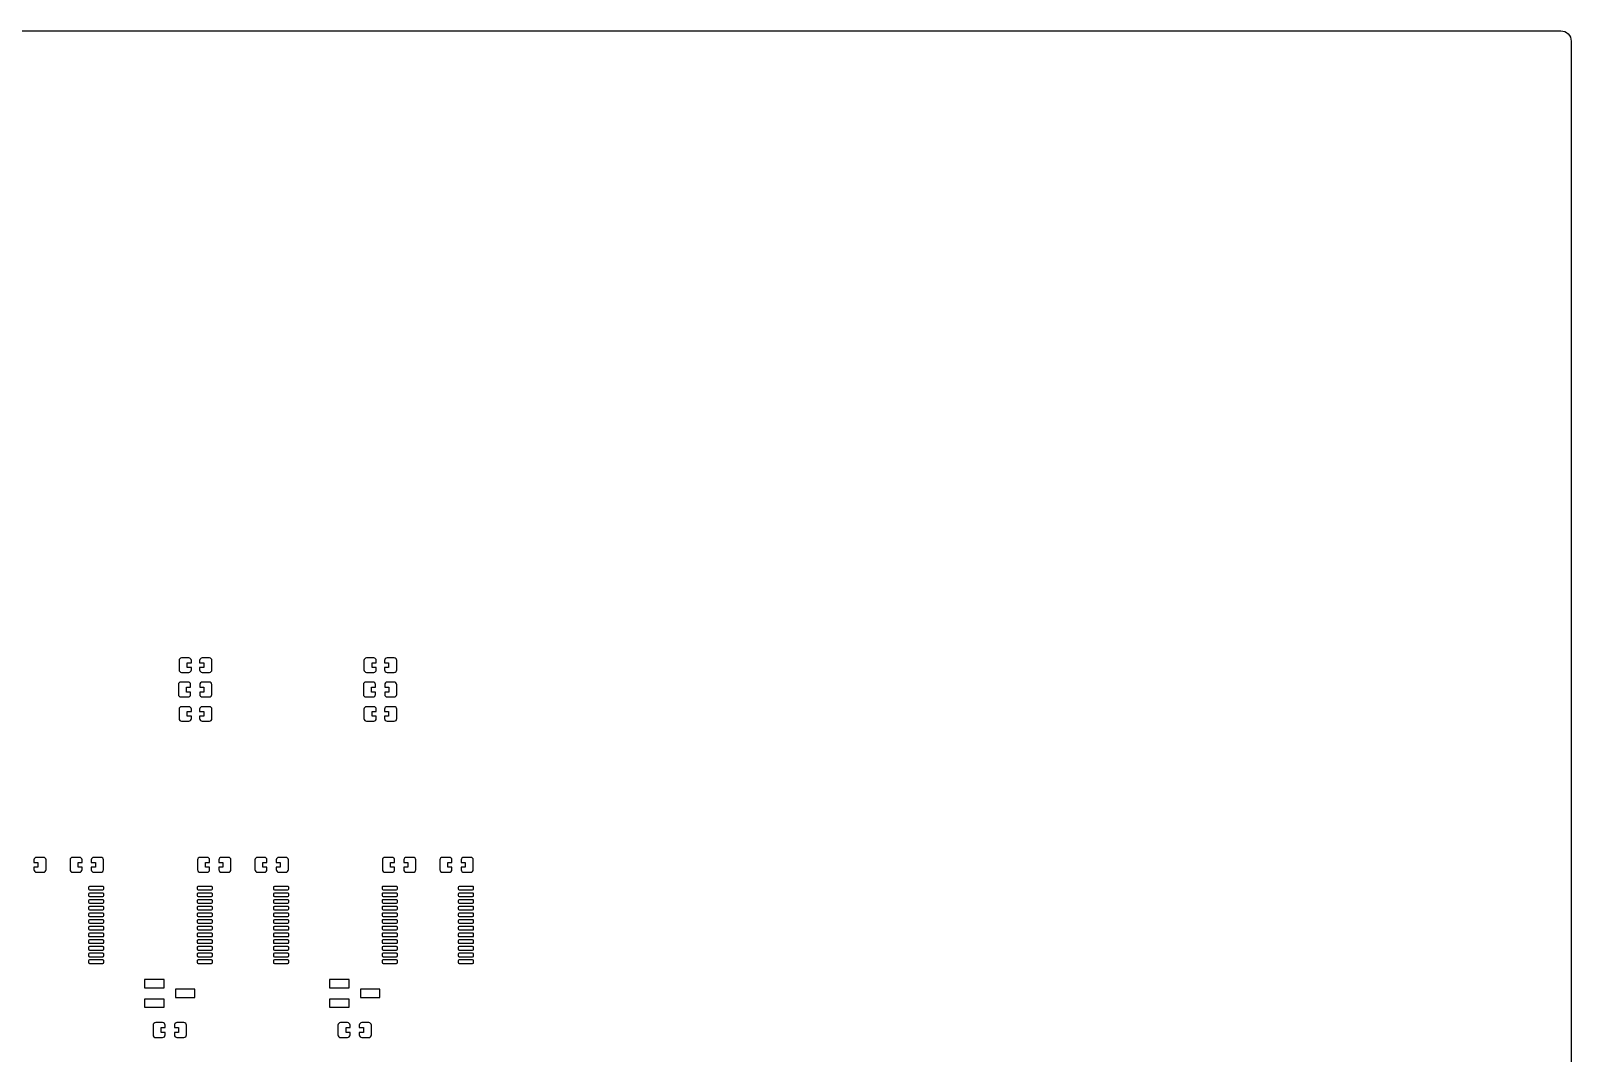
# Model space of a CAD drawing. Extents: x -150 to 150, y -100 to 100.
# Drawn here: x 0 to 150, y 0.5 to 100 of the extents above; entities that cross this region are included whole.
import ezdxf

# ---------------------------------------------------------------- set-up
doc = ezdxf.new("R2010")
doc.units = 0
doc.header["$MEASUREMENT"] = 0
doc.layers.get('0').update_dxf_attribs({"linetype": 'CONTINUOUS'})

msp = doc.modelspace()

# ---------------------------------------------------------------- linework, layer by layer
for points in [[(-150, 99, -0.414214), (-149, 100), (-149, 100), (149, 100), (149, 100, -0.414214), (150, 99), (150, 99), (150, -99), (150, -99, -0.414214), (149, -100), (149, -100), (-149, -100), (-149, -100, -0.414214), (-150, -99), (-150, -99), (-150, 99)], [(15.68, 38.7, 0.411885), (15.43, 38.95), (15.43, 38.95), (14.73, 38.95), (14.73, 38.95, 0.41421), (14.48, 38.7), (14.48, 38.7), (14.48, 37.8), (14.48, 37.8, 0.416566), (14.73, 37.55), (14.73, 37.55), (15.43, 37.55), (15.43, 37.55, 0.414209), (15.68, 37.8), (15.68, 37.8), (15.68, 38.02), (15.68, 38.02), (15.28, 38.02), (15.28, 38.02), (15.28, 38.48), (15.28, 38.48), (15.68, 38.48), (15.68, 38.48), (15.68, 38.7)], [(17.68, 38.7, 0.411873), (17.43, 38.95), (17.43, 38.95), (16.73, 38.95), (16.73, 38.95, 0.416554), (16.48, 38.7), (16.48, 38.7), (16.48, 38.48), (16.48, 38.48), (16.88, 38.48), (16.88, 38.48), (16.88, 38.02), (16.88, 38.02), (16.48, 38.02), (16.48, 38.02), (16.48, 37.8), (16.48, 37.8, 0.416566), (16.73, 37.55), (16.73, 37.55), (17.43, 37.55), (17.43, 37.55, 0.411885), (17.68, 37.8), (17.68, 37.8), (17.68, 38.7)], [(33.68, 38.7, 0.411885), (33.43, 38.95), (33.43, 38.95), (32.73, 38.95), (32.73, 38.95, 0.414215), (32.48, 38.7), (32.48, 38.7), (32.48, 37.8), (32.48, 37.8, 0.41657), (32.73, 37.55), (32.73, 37.55), (33.43, 37.55), (33.43, 37.55, 0.414209), (33.68, 37.8), (33.68, 37.8), (33.68, 38.02), (33.68, 38.02), (33.28, 38.02), (33.28, 38.02), (33.28, 38.48), (33.28, 38.48), (33.68, 38.48), (33.68, 38.48), (33.68, 38.7)], [(35.68, 38.7, 0.411869), (35.43, 38.95), (35.43, 38.95), (34.73, 38.95), (34.73, 38.95, 0.41656), (34.48, 38.7), (34.48, 38.7), (34.48, 38.48), (34.48, 38.48), (34.88, 38.48), (34.88, 38.48), (34.88, 38.02), (34.88, 38.02), (34.48, 38.02), (34.48, 38.02), (34.48, 37.8), (34.48, 37.8, 0.416571), (34.73, 37.55), (34.73, 37.55), (35.43, 37.55), (35.43, 37.55, 0.41188), (35.68, 37.8), (35.68, 37.8), (35.68, 38.7)], [(15.6, 36.35, 0.41246), (15.35, 36.6), (15.35, 36.6), (14.67, 36.6), (14.67, 36.6, 0.410134), (14.42, 36.35), (14.42, 36.35), (14.42, 35.4), (14.42, 35.4, 0.410134), (14.67, 35.15), (14.67, 35.15), (15.35, 35.15), (15.35, 35.15, 0.41246), (15.6, 35.4), (15.6, 35.4), (15.6, 35.63), (15.6, 35.63), (15.21, 35.63), (15.21, 35.63), (15.21, 36.12), (15.21, 36.12), (15.6, 36.12), (15.6, 36.12), (15.6, 36.35)], [(17.67, 36.35, 0.418336), (17.42, 36.6), (17.42, 36.6), (16.75, 36.6), (16.75, 36.6, 0.415974), (16.5, 36.35), (16.5, 36.35), (16.5, 36.12), (16.5, 36.12), (16.89, 36.12), (16.89, 36.12), (16.89, 35.63), (16.89, 35.63), (16.5, 35.63), (16.5, 35.63), (16.5, 35.4), (16.5, 35.4, 0.415974), (16.75, 35.15), (16.75, 35.15), (17.42, 35.15), (17.42, 35.15, 0.418336), (17.67, 35.4), (17.67, 35.4), (17.67, 36.35)], [(33.6, 36.35, 0.412461), (33.35, 36.6), (33.35, 36.6), (32.67, 36.6), (32.67, 36.6, 0.410132), (32.42, 36.35), (32.42, 36.35), (32.42, 35.4), (32.42, 35.4, 0.410132), (32.67, 35.15), (32.67, 35.15), (33.35, 35.15), (33.35, 35.15, 0.412461), (33.6, 35.4), (33.6, 35.4), (33.6, 35.63), (33.6, 35.63), (33.21, 35.63), (33.21, 35.63), (33.21, 36.12), (33.21, 36.12), (33.6, 36.12), (33.6, 36.12), (33.6, 36.35)], [(35.67, 36.35, 0.418333), (35.42, 36.6), (35.42, 36.6), (34.75, 36.6), (34.75, 36.6, 0.415976), (34.5, 36.35), (34.5, 36.35), (34.5, 36.12), (34.5, 36.12), (34.89, 36.12), (34.89, 36.12), (34.89, 35.63), (34.89, 35.63), (34.5, 35.63), (34.5, 35.63), (34.5, 35.4), (34.5, 35.4, 0.415976), (34.75, 35.15), (34.75, 35.15), (35.42, 35.15), (35.42, 35.15, 0.418333), (35.67, 35.4), (35.67, 35.4), (35.67, 36.35)], [(15.68, 33.95, 0.411874), (15.43, 34.2), (15.43, 34.2), (14.73, 34.2), (14.73, 34.2, 0.414199), (14.48, 33.95), (14.48, 33.95), (14.48, 33.05), (14.48, 33.05, 0.416578), (14.73, 32.8), (14.73, 32.8), (15.43, 32.8), (15.43, 32.8, 0.41422), (15.68, 33.05), (15.68, 33.05), (15.68, 33.27), (15.68, 33.27), (15.28, 33.27), (15.28, 33.27), (15.28, 33.73), (15.28, 33.73), (15.68, 33.73), (15.68, 33.73), (15.68, 33.95)], [(17.68, 33.95, 0.411879), (17.43, 34.2), (17.43, 34.2), (16.73, 34.2), (16.73, 34.2, 0.41656), (16.48, 33.95), (16.48, 33.95), (16.48, 33.73), (16.48, 33.73), (16.88, 33.73), (16.88, 33.73), (16.88, 33.27), (16.88, 33.27), (16.48, 33.27), (16.48, 33.27), (16.48, 33.05), (16.48, 33.05, 0.416563), (16.73, 32.8), (16.73, 32.8), (17.43, 32.8), (17.43, 32.8, 0.411882), (17.68, 33.05), (17.68, 33.05), (17.68, 33.95)], [(33.68, 33.95, 0.411874), (33.43, 34.2), (33.43, 34.2), (32.73, 34.2), (32.73, 34.2, 0.414203), (32.48, 33.95), (32.48, 33.95), (32.48, 33.05), (32.48, 33.05, 0.416582), (32.73, 32.8), (32.73, 32.8), (33.43, 32.8), (33.43, 32.8, 0.41422), (33.68, 33.05), (33.68, 33.05), (33.68, 33.27), (33.68, 33.27), (33.28, 33.27), (33.28, 33.27), (33.28, 33.73), (33.28, 33.73), (33.68, 33.73), (33.68, 33.73), (33.68, 33.95)], [(35.68, 33.95, 0.411875), (35.43, 34.2), (35.43, 34.2), (34.73, 34.2), (34.73, 34.2, 0.416566), (34.48, 33.95), (34.48, 33.95), (34.48, 33.73), (34.48, 33.73), (34.88, 33.73), (34.88, 33.73), (34.88, 33.27), (34.88, 33.27), (34.48, 33.27), (34.48, 33.27), (34.48, 33.05), (34.48, 33.05, 0.416569), (34.73, 32.8), (34.73, 32.8), (35.43, 32.8), (35.43, 32.8, 0.411878), (35.68, 33.05), (35.68, 33.05), (35.68, 33.95)], [(1.53, 19.29, 0.413592), (1.28, 19.54), (1.28, 19.54), (0.61, 19.54), (0.61, 19.54, 0.413588), (0.36, 19.29), (0.36, 19.29), (0.36, 19.05), (0.36, 19.05), (0.75, 19.05), (0.75, 19.05), (0.75, 18.57), (0.75, 18.57), (0.36, 18.57), (0.36, 18.57), (0.36, 18.34), (0.36, 18.34, 0.420744), (0.61, 18.09), (0.61, 18.09), (1.28, 18.09), (1.28, 18.09, 0.420747), (1.53, 18.34), (1.53, 18.34), (1.53, 19.29)], [(5.04, 19.29, 0.417069), (4.79, 19.54), (4.79, 19.54), (4.12, 19.54), (4.12, 19.54, 0.410139), (3.87, 19.29), (3.87, 19.29), (3.87, 18.34), (3.87, 18.34, 0.41715), (4.12, 18.09), (4.12, 18.09), (4.79, 18.09), (4.79, 18.09, 0.424373), (5.04, 18.34), (5.04, 18.34), (5.04, 18.57), (5.04, 18.57), (4.65, 18.57), (4.65, 18.57), (4.65, 19.05), (4.65, 19.05), (5.04, 19.05), (5.04, 19.05), (5.04, 19.29)], [(7.12, 19.29, 0.411284), (6.87, 19.54), (6.87, 19.54), (6.19, 19.54), (6.19, 19.54, 0.404446), (5.94, 19.29), (5.94, 19.29), (5.94, 19.05), (5.94, 19.05), (6.34, 19.05), (6.34, 19.05), (6.34, 18.57), (6.34, 18.57), (5.94, 18.57), (5.94, 18.57), (5.94, 18.34), (5.94, 18.34, 0.411221), (6.19, 18.09), (6.19, 18.09), (6.87, 18.09), (6.87, 18.09, 0.418343), (7.12, 18.34), (7.12, 18.34), (7.12, 19.29)], [(17.46, 19.29, 0.406714), (17.21, 19.54), (17.21, 19.54), (16.53, 19.54), (16.53, 19.54, 0.408989), (16.28, 19.29), (16.28, 19.29), (16.28, 18.34), (16.28, 18.34, 0.415952), (16.53, 18.09), (16.53, 18.09), (17.21, 18.09), (17.21, 18.09, 0.413583), (17.46, 18.34), (17.46, 18.34), (17.46, 18.57), (17.46, 18.57), (17.06, 18.57), (17.06, 18.57), (17.06, 19.05), (17.06, 19.05), (17.46, 19.05), (17.46, 19.05), (17.46, 19.29)], [(19.53, 19.29, 0.413588), (19.28, 19.54), (19.28, 19.54), (18.61, 19.54), (18.61, 19.54, 0.413591), (18.36, 19.29), (18.36, 19.29), (18.36, 19.05), (18.36, 19.05), (18.75, 19.05), (18.75, 19.05), (18.75, 18.57), (18.75, 18.57), (18.36, 18.57), (18.36, 18.57), (18.36, 18.34), (18.36, 18.34, 0.420747), (18.61, 18.09), (18.61, 18.09), (19.28, 18.09), (19.28, 18.09, 0.420744), (19.53, 18.34), (19.53, 18.34), (19.53, 19.29)], [(23.04, 19.29, 0.417072), (22.79, 19.54), (22.79, 19.54), (22.12, 19.54), (22.12, 19.54, 0.410136), (21.87, 19.29), (21.87, 19.29), (21.87, 18.34), (21.87, 18.34, 0.417147), (22.12, 18.09), (22.12, 18.09), (22.79, 18.09), (22.79, 18.09, 0.424375), (23.04, 18.34), (23.04, 18.34), (23.04, 18.57), (23.04, 18.57), (22.65, 18.57), (22.65, 18.57), (22.65, 19.05), (22.65, 19.05), (23.04, 19.05), (23.04, 19.05), (23.04, 19.29)], [(25.12, 19.29, 0.411285), (24.87, 19.54), (24.87, 19.54), (24.2, 19.54), (24.2, 19.54, 0.415907), (23.95, 19.29), (23.95, 19.29), (23.95, 19.05), (23.95, 19.05), (24.34, 19.05), (24.34, 19.05), (24.34, 18.57), (24.34, 18.57), (23.95, 18.57), (23.95, 18.57), (23.95, 18.34), (23.95, 18.34, 0.423161), (24.2, 18.09), (24.2, 18.09), (24.87, 18.09), (24.87, 18.09, 0.418344), (25.12, 18.34), (25.12, 18.34), (25.12, 19.29)], [(35.46, 19.29, 0.406714), (35.21, 19.54), (35.21, 19.54), (34.53, 19.54), (34.53, 19.54, 0.408993), (34.28, 19.29), (34.28, 19.29), (34.28, 18.34), (34.28, 18.34, 0.415957), (34.53, 18.09), (34.53, 18.09), (35.21, 18.09), (35.21, 18.09, 0.413583), (35.46, 18.34), (35.46, 18.34), (35.46, 18.57), (35.46, 18.57), (35.06, 18.57), (35.06, 18.57), (35.06, 19.05), (35.06, 19.05), (35.46, 19.05), (35.46, 19.05), (35.46, 19.29)], [(37.53, 19.29, 0.41359), (37.28, 19.54), (37.28, 19.54), (36.61, 19.54), (36.61, 19.54, 0.41359), (36.36, 19.29), (36.36, 19.29), (36.36, 19.05), (36.36, 19.05), (36.75, 19.05), (36.75, 19.05), (36.75, 18.57), (36.75, 18.57), (36.36, 18.57), (36.36, 18.57), (36.36, 18.34), (36.36, 18.34, 0.420745), (36.61, 18.09), (36.61, 18.09), (37.28, 18.09), (37.28, 18.09, 0.420745), (37.53, 18.34), (37.53, 18.34), (37.53, 19.29)], [(41.04, 19.29, 0.417072), (40.79, 19.54), (40.79, 19.54), (40.12, 19.54), (40.12, 19.54, 0.410136), (39.87, 19.29), (39.87, 19.29), (39.87, 18.34), (39.87, 18.34, 0.417147), (40.12, 18.09), (40.12, 18.09), (40.79, 18.09), (40.79, 18.09, 0.424375), (41.04, 18.34), (41.04, 18.34), (41.04, 18.57), (41.04, 18.57), (40.65, 18.57), (40.65, 18.57), (40.65, 19.05), (40.65, 19.05), (41.04, 19.05), (41.04, 19.05), (41.04, 19.29)], [(43.12, 19.29, 0.411282), (42.87, 19.54), (42.87, 19.54), (42.19, 19.54), (42.19, 19.54, 0.404448), (41.94, 19.29), (41.94, 19.29), (41.94, 19.05), (41.94, 19.05), (42.34, 19.05), (42.34, 19.05), (42.34, 18.57), (42.34, 18.57), (41.94, 18.57), (41.94, 18.57), (41.94, 18.34), (41.94, 18.34, 0.411223), (42.19, 18.09), (42.19, 18.09), (42.87, 18.09), (42.87, 18.09, 0.418341), (43.12, 18.34), (43.12, 18.34), (43.12, 19.29)], [(7.16, 16.6, 0.438817), (7.06, 16.7), (7.06, 16.7), (5.76, 16.7), (5.76, 16.7, 0.413743), (5.66, 16.6), (5.66, 16.6), (5.66, 16.47), (5.66, 16.47, 0.391876), (5.76, 16.37), (5.76, 16.37), (7.06, 16.37), (7.06, 16.37, 0.413749), (7.16, 16.47), (7.16, 16.47), (7.16, 16.6)], [(17.74, 16.6, 0.422959), (17.64, 16.7), (17.64, 16.7), (16.34, 16.7), (16.34, 16.7, 0.429249), (16.24, 16.6), (16.24, 16.6), (16.24, 16.47), (16.24, 16.47, 0.405423), (16.34, 16.37), (16.34, 16.37), (17.64, 16.37), (17.64, 16.37, 0.399935), (17.74, 16.47), (17.74, 16.47), (17.74, 16.6)], [(25.16, 16.6, 0.438832), (25.06, 16.7), (25.06, 16.7), (23.76, 16.7), (23.76, 16.7, 0.413738), (23.66, 16.6), (23.66, 16.6), (23.66, 16.47), (23.66, 16.47, 0.391872), (23.76, 16.37), (23.76, 16.37), (25.06, 16.37), (25.06, 16.37, 0.413763), (25.16, 16.47), (25.16, 16.47), (25.16, 16.6)], [(35.74, 16.6, 0.422959), (35.64, 16.7), (35.64, 16.7), (34.34, 16.7), (34.34, 16.7, 0.429249), (34.24, 16.6), (34.24, 16.6), (34.24, 16.47), (34.24, 16.47, 0.405423), (34.34, 16.37), (34.34, 16.37), (35.64, 16.37), (35.64, 16.37, 0.399935), (35.74, 16.47), (35.74, 16.47), (35.74, 16.6)], [(43.16, 16.6, 0.438817), (43.06, 16.7), (43.06, 16.7), (41.76, 16.7), (41.76, 16.7, 0.413745), (41.66, 16.6), (41.66, 16.6), (41.66, 16.47), (41.66, 16.47, 0.391878), (41.76, 16.37), (41.76, 16.37), (43.06, 16.37), (43.06, 16.37, 0.413749), (43.16, 16.47), (43.16, 16.47), (43.16, 16.6)], [(7.16, 15.95, 0.438797), (7.06, 16.05), (7.06, 16.05), (5.76, 16.05), (5.76, 16.05, 0.413726), (5.66, 15.95), (5.66, 15.95), (5.66, 15.82), (5.66, 15.82, 0.391886), (5.76, 15.72), (5.76, 15.72), (7.06, 15.72), (7.06, 15.72, 0.41376), (7.16, 15.82), (7.16, 15.82), (7.16, 15.95)], [(7.16, 15.3, 0.438813), (7.06, 15.4), (7.06, 15.4), (5.76, 15.4), (5.76, 15.4, 0.41374), (5.66, 15.3), (5.66, 15.3), (5.66, 15.17), (5.66, 15.17, 0.391876), (5.76, 15.07), (5.76, 15.07), (7.06, 15.07), (7.06, 15.07, 0.413749), (7.16, 15.17), (7.16, 15.17), (7.16, 15.3)], [(17.74, 15.95, 0.422941), (17.64, 16.05), (17.64, 16.05), (16.34, 16.05), (16.34, 16.05, 0.429231), (16.24, 15.95), (16.24, 15.95), (16.24, 15.82), (16.24, 15.82, 0.405433), (16.34, 15.72), (16.34, 15.72), (17.64, 15.72), (17.64, 15.72, 0.399945), (17.74, 15.82), (17.74, 15.82), (17.74, 15.95)], [(17.74, 15.3, 0.422955), (17.64, 15.4), (17.64, 15.4), (16.34, 15.4), (16.34, 15.4, 0.429246), (16.24, 15.3), (16.24, 15.3), (16.24, 15.17), (16.24, 15.17, 0.405423), (16.34, 15.07), (16.34, 15.07), (17.64, 15.07), (17.64, 15.07, 0.399935), (17.74, 15.17), (17.74, 15.17), (17.74, 15.3)], [(25.16, 15.95, 0.438813), (25.06, 16.05), (25.06, 16.05), (23.76, 16.05), (23.76, 16.05, 0.413721), (23.66, 15.95), (23.66, 15.95), (23.66, 15.82), (23.66, 15.82, 0.391881), (23.76, 15.72), (23.76, 15.72), (25.06, 15.72), (25.06, 15.72, 0.413774), (25.16, 15.82), (25.16, 15.82), (25.16, 15.95)], [(25.16, 15.3, 0.438829), (25.06, 15.4), (25.06, 15.4), (23.76, 15.4), (23.76, 15.4, 0.413734), (23.66, 15.3), (23.66, 15.3), (23.66, 15.17), (23.66, 15.17, 0.391872), (23.76, 15.07), (23.76, 15.07), (25.06, 15.07), (25.06, 15.07, 0.413763), (25.16, 15.17), (25.16, 15.17), (25.16, 15.3)], [(35.74, 15.95, 0.422941), (35.64, 16.05), (35.64, 16.05), (34.34, 16.05), (34.34, 16.05, 0.429231), (34.24, 15.95), (34.24, 15.95), (34.24, 15.82), (34.24, 15.82, 0.405433), (34.34, 15.72), (34.34, 15.72), (35.64, 15.72), (35.64, 15.72, 0.399945), (35.74, 15.82), (35.74, 15.82), (35.74, 15.95)], [(35.74, 15.3, 0.422955), (35.64, 15.4), (35.64, 15.4), (34.34, 15.4), (34.34, 15.4, 0.429246), (34.24, 15.3), (34.24, 15.3), (34.24, 15.17), (34.24, 15.17, 0.405423), (34.34, 15.07), (34.34, 15.07), (35.64, 15.07), (35.64, 15.07, 0.399935), (35.74, 15.17), (35.74, 15.17), (35.74, 15.3)], [(43.16, 15.95, 0.438797), (43.06, 16.05), (43.06, 16.05), (41.76, 16.05), (41.76, 16.05, 0.413728), (41.66, 15.95), (41.66, 15.95), (41.66, 15.82), (41.66, 15.82, 0.391888), (41.76, 15.72), (41.76, 15.72), (43.06, 15.72), (43.06, 15.72, 0.41376), (43.16, 15.82), (43.16, 15.82), (43.16, 15.95)], [(43.16, 15.3, 0.438813), (43.06, 15.4), (43.06, 15.4), (41.76, 15.4), (41.76, 15.4, 0.413742), (41.66, 15.3), (41.66, 15.3), (41.66, 15.17), (41.66, 15.17, 0.391878), (41.76, 15.07), (41.76, 15.07), (43.06, 15.07), (43.06, 15.07, 0.413749), (43.16, 15.17), (43.16, 15.17), (43.16, 15.3)], [(7.16, 14.65, 0.438801), (7.06, 14.75), (7.06, 14.75), (5.76, 14.75), (5.76, 14.75, 0.41373), (5.66, 14.65), (5.66, 14.65), (5.66, 14.52), (5.66, 14.52, 0.391886), (5.76, 14.42), (5.76, 14.42), (7.06, 14.42), (7.06, 14.42, 0.41376), (7.16, 14.52), (7.16, 14.52), (7.16, 14.65)], [(7.16, 14, 0.438813), (7.06, 14.1), (7.06, 14.1), (5.76, 14.1), (5.76, 14.1, 0.41374), (5.66, 14), (5.66, 14), (5.66, 13.87), (5.66, 13.87, 0.391876), (5.76, 13.77), (5.76, 13.77), (7.06, 13.77), (7.06, 13.77, 0.413749), (7.16, 13.87), (7.16, 13.87), (7.16, 14)], [(17.74, 14.65, 0.422944), (17.64, 14.75), (17.64, 14.75), (16.34, 14.75), (16.34, 14.75, 0.429234), (16.24, 14.65), (16.24, 14.65), (16.24, 14.52), (16.24, 14.52, 0.405433), (16.34, 14.42), (16.34, 14.42), (17.64, 14.42), (17.64, 14.42, 0.399945), (17.74, 14.52), (17.74, 14.52), (17.74, 14.65)], [(17.74, 14, 0.422955), (17.64, 14.1), (17.64, 14.1), (16.34, 14.1), (16.34, 14.1, 0.429246), (16.24, 14), (16.24, 14), (16.24, 13.87), (16.24, 13.87, 0.405423), (16.34, 13.77), (16.34, 13.77), (17.64, 13.77), (17.64, 13.77, 0.399935), (17.74, 13.87), (17.74, 13.87), (17.74, 14)], [(25.16, 14.65, 0.438817), (25.06, 14.75), (25.06, 14.75), (23.76, 14.75), (23.76, 14.75, 0.413724), (23.66, 14.65), (23.66, 14.65), (23.66, 14.52), (23.66, 14.52, 0.391881), (23.76, 14.42), (23.76, 14.42), (25.06, 14.42), (25.06, 14.42, 0.413774), (25.16, 14.52), (25.16, 14.52), (25.16, 14.65)], [(25.16, 14, 0.438829), (25.06, 14.1), (25.06, 14.1), (23.76, 14.1), (23.76, 14.1, 0.413734), (23.66, 14), (23.66, 14), (23.66, 13.87), (23.66, 13.87, 0.391872), (23.76, 13.77), (23.76, 13.77), (25.06, 13.77), (25.06, 13.77, 0.413763), (25.16, 13.87), (25.16, 13.87), (25.16, 14)], [(35.74, 14.65, 0.422944), (35.64, 14.75), (35.64, 14.75), (34.34, 14.75), (34.34, 14.75, 0.429234), (34.24, 14.65), (34.24, 14.65), (34.24, 14.52), (34.24, 14.52, 0.405433), (34.34, 14.42), (34.34, 14.42), (35.64, 14.42), (35.64, 14.42, 0.399945), (35.74, 14.52), (35.74, 14.52), (35.74, 14.65)], [(35.74, 14, 0.422955), (35.64, 14.1), (35.64, 14.1), (34.34, 14.1), (34.34, 14.1, 0.429246), (34.24, 14), (34.24, 14), (34.24, 13.87), (34.24, 13.87, 0.405423), (34.34, 13.77), (34.34, 13.77), (35.64, 13.77), (35.64, 13.77, 0.399935), (35.74, 13.87), (35.74, 13.87), (35.74, 14)], [(43.16, 14.65, 0.438801), (43.06, 14.75), (43.06, 14.75), (41.76, 14.75), (41.76, 14.75, 0.413732), (41.66, 14.65), (41.66, 14.65), (41.66, 14.52), (41.66, 14.52, 0.391888), (41.76, 14.42), (41.76, 14.42), (43.06, 14.42), (43.06, 14.42, 0.41376), (43.16, 14.52), (43.16, 14.52), (43.16, 14.65)], [(43.16, 14, 0.438813), (43.06, 14.1), (43.06, 14.1), (41.76, 14.1), (41.76, 14.1, 0.413742), (41.66, 14), (41.66, 14), (41.66, 13.87), (41.66, 13.87, 0.391878), (41.76, 13.77), (41.76, 13.77), (43.06, 13.77), (43.06, 13.77, 0.413749), (43.16, 13.87), (43.16, 13.87), (43.16, 14)], [(7.16, 13.35, 0.438801), (7.06, 13.45), (7.06, 13.45), (5.76, 13.45), (5.76, 13.45, 0.41373), (5.66, 13.35), (5.66, 13.35), (5.66, 13.22), (5.66, 13.22, 0.391886), (5.76, 13.12), (5.76, 13.12), (7.06, 13.12), (7.06, 13.12, 0.41376), (7.16, 13.22), (7.16, 13.22), (7.16, 13.35)], [(7.16, 12.7, 0.438813), (7.06, 12.8), (7.06, 12.8), (5.76, 12.8), (5.76, 12.8, 0.41374), (5.66, 12.7), (5.66, 12.7), (5.66, 12.57), (5.66, 12.57, 0.391873), (5.76, 12.47), (5.76, 12.47), (7.06, 12.47), (7.06, 12.47, 0.413745), (7.16, 12.57), (7.16, 12.57), (7.16, 12.7)], [(7.16, 12.05, 0.438805), (7.06, 12.15), (7.06, 12.15), (5.76, 12.15), (5.76, 12.15, 0.413733), (5.66, 12.05), (5.66, 12.05), (5.66, 11.92), (5.66, 11.92, 0.391883), (5.76, 11.82), (5.76, 11.82), (7.06, 11.82), (7.06, 11.82, 0.413756), (7.16, 11.92), (7.16, 11.92), (7.16, 12.05)], [(17.74, 13.35, 0.422944), (17.64, 13.45), (17.64, 13.45), (16.34, 13.45), (16.34, 13.45, 0.429234), (16.24, 13.35), (16.24, 13.35), (16.24, 13.22), (16.24, 13.22, 0.405433), (16.34, 13.12), (16.34, 13.12), (17.64, 13.12), (17.64, 13.12, 0.399945), (17.74, 13.22), (17.74, 13.22), (17.74, 13.35)], [(17.74, 12.7, 0.422955), (17.64, 12.8), (17.64, 12.8), (16.34, 12.8), (16.34, 12.8, 0.429246), (16.24, 12.7), (16.24, 12.7), (16.24, 12.57), (16.24, 12.57, 0.405419), (16.34, 12.47), (16.34, 12.47), (17.64, 12.47), (17.64, 12.47, 0.399931), (17.74, 12.57), (17.74, 12.57), (17.74, 12.7)], [(17.74, 12.05, 0.422948), (17.64, 12.15), (17.64, 12.15), (16.34, 12.15), (16.34, 12.15, 0.429238), (16.24, 12.05), (16.24, 12.05), (16.24, 11.92), (16.24, 11.92, 0.40543), (16.34, 11.82), (16.34, 11.82), (17.64, 11.82), (17.64, 11.82, 0.399942), (17.74, 11.92), (17.74, 11.92), (17.74, 12.05)], [(25.16, 13.35, 0.438817), (25.06, 13.45), (25.06, 13.45), (23.76, 13.45), (23.76, 13.45, 0.413724), (23.66, 13.35), (23.66, 13.35), (23.66, 13.22), (23.66, 13.22, 0.391881), (23.76, 13.12), (23.76, 13.12), (25.06, 13.12), (25.06, 13.12, 0.413774), (25.16, 13.22), (25.16, 13.22), (25.16, 13.35)], [(25.16, 12.7, 0.438829), (25.06, 12.8), (25.06, 12.8), (23.76, 12.8), (23.76, 12.8, 0.413734), (23.66, 12.7), (23.66, 12.7), (23.66, 12.57), (23.66, 12.57, 0.391868), (23.76, 12.47), (23.76, 12.47), (25.06, 12.47), (25.06, 12.47, 0.413759), (25.16, 12.57), (25.16, 12.57), (25.16, 12.7)], [(25.16, 12.05, 0.438821), (25.06, 12.15), (25.06, 12.15), (23.76, 12.15), (23.76, 12.15, 0.413728), (23.66, 12.05), (23.66, 12.05), (23.66, 11.92), (23.66, 11.92, 0.391878), (23.76, 11.82), (23.76, 11.82), (25.06, 11.82), (25.06, 11.82, 0.41377), (25.16, 11.92), (25.16, 11.92), (25.16, 12.05)], [(35.74, 13.35, 0.422944), (35.64, 13.45), (35.64, 13.45), (34.34, 13.45), (34.34, 13.45, 0.429234), (34.24, 13.35), (34.24, 13.35), (34.24, 13.22), (34.24, 13.22, 0.405433), (34.34, 13.12), (34.34, 13.12), (35.64, 13.12), (35.64, 13.12, 0.399945), (35.74, 13.22), (35.74, 13.22), (35.74, 13.35)], [(35.74, 12.7, 0.422955), (35.64, 12.8), (35.64, 12.8), (34.34, 12.8), (34.34, 12.8, 0.429246), (34.24, 12.7), (34.24, 12.7), (34.24, 12.57), (34.24, 12.57, 0.405419), (34.34, 12.47), (34.34, 12.47), (35.64, 12.47), (35.64, 12.47, 0.399931), (35.74, 12.57), (35.74, 12.57), (35.74, 12.7)], [(35.74, 12.05, 0.422948), (35.64, 12.15), (35.64, 12.15), (34.34, 12.15), (34.34, 12.15, 0.429238), (34.24, 12.05), (34.24, 12.05), (34.24, 11.92), (34.24, 11.92, 0.40543), (34.34, 11.82), (34.34, 11.82), (35.64, 11.82), (35.64, 11.82, 0.399942), (35.74, 11.92), (35.74, 11.92), (35.74, 12.05)], [(43.16, 13.35, 0.438801), (43.06, 13.45), (43.06, 13.45), (41.76, 13.45), (41.76, 13.45, 0.413732), (41.66, 13.35), (41.66, 13.35), (41.66, 13.22), (41.66, 13.22, 0.391888), (41.76, 13.12), (41.76, 13.12), (43.06, 13.12), (43.06, 13.12, 0.41376), (43.16, 13.22), (43.16, 13.22), (43.16, 13.35)], [(43.16, 12.7, 0.438813), (43.06, 12.8), (43.06, 12.8), (41.76, 12.8), (41.76, 12.8, 0.413742), (41.66, 12.7), (41.66, 12.7), (41.66, 12.57), (41.66, 12.57, 0.391875), (41.76, 12.47), (41.76, 12.47), (43.06, 12.47), (43.06, 12.47, 0.413745), (43.16, 12.57), (43.16, 12.57), (43.16, 12.7)], [(43.16, 12.05, 0.438805), (43.06, 12.15), (43.06, 12.15), (41.76, 12.15), (41.76, 12.15, 0.413735), (41.66, 12.05), (41.66, 12.05), (41.66, 11.92), (41.66, 11.92, 0.391885), (41.76, 11.82), (41.76, 11.82), (43.06, 11.82), (43.06, 11.82, 0.413756), (43.16, 11.92), (43.16, 11.92), (43.16, 12.05)], [(7.16, 11.4, 0.438817), (7.06, 11.5), (7.06, 11.5), (5.76, 11.5), (5.76, 11.5, 0.413743), (5.66, 11.4), (5.66, 11.4), (5.66, 11.27), (5.66, 11.27, 0.391873), (5.76, 11.17), (5.76, 11.17), (7.06, 11.17), (7.06, 11.17, 0.413745), (7.16, 11.27), (7.16, 11.27), (7.16, 11.4)], [(7.16, 10.75, 0.438805), (7.06, 10.85), (7.06, 10.85), (5.76, 10.85), (5.76, 10.85, 0.413733), (5.66, 10.75), (5.66, 10.75), (5.66, 10.62), (5.66, 10.62, 0.391883), (5.76, 10.52), (5.76, 10.52), (7.06, 10.52), (7.06, 10.52, 0.413756), (7.16, 10.62), (7.16, 10.62), (7.16, 10.75)], [(17.74, 11.4, 0.422959), (17.64, 11.5), (17.64, 11.5), (16.34, 11.5), (16.34, 11.5, 0.429249), (16.24, 11.4), (16.24, 11.4), (16.24, 11.27), (16.24, 11.27, 0.405419), (16.34, 11.17), (16.34, 11.17), (17.64, 11.17), (17.64, 11.17, 0.399931), (17.74, 11.27), (17.74, 11.27), (17.74, 11.4)], [(17.74, 10.75, 0.422948), (17.64, 10.85), (17.64, 10.85), (16.34, 10.85), (16.34, 10.85, 0.429238), (16.24, 10.75), (16.24, 10.75), (16.24, 10.62), (16.24, 10.62, 0.40543), (16.34, 10.52), (16.34, 10.52), (17.64, 10.52), (17.64, 10.52, 0.399942), (17.74, 10.62), (17.74, 10.62), (17.74, 10.75)], [(25.16, 11.4, 0.438832), (25.06, 11.5), (25.06, 11.5), (23.76, 11.5), (23.76, 11.5, 0.413738), (23.66, 11.4), (23.66, 11.4), (23.66, 11.27), (23.66, 11.27, 0.391868), (23.76, 11.17), (23.76, 11.17), (25.06, 11.17), (25.06, 11.17, 0.413759), (25.16, 11.27), (25.16, 11.27), (25.16, 11.4)], [(25.16, 10.75, 0.438821), (25.06, 10.85), (25.06, 10.85), (23.76, 10.85), (23.76, 10.85, 0.413728), (23.66, 10.75), (23.66, 10.75), (23.66, 10.62), (23.66, 10.62, 0.391878), (23.76, 10.52), (23.76, 10.52), (25.06, 10.52), (25.06, 10.52, 0.41377), (25.16, 10.62), (25.16, 10.62), (25.16, 10.75)], [(35.74, 11.4, 0.422959), (35.64, 11.5), (35.64, 11.5), (34.34, 11.5), (34.34, 11.5, 0.429249), (34.24, 11.4), (34.24, 11.4), (34.24, 11.27), (34.24, 11.27, 0.405419), (34.34, 11.17), (34.34, 11.17), (35.64, 11.17), (35.64, 11.17, 0.399931), (35.74, 11.27), (35.74, 11.27), (35.74, 11.4)], [(35.74, 10.75, 0.422948), (35.64, 10.85), (35.64, 10.85), (34.34, 10.85), (34.34, 10.85, 0.429238), (34.24, 10.75), (34.24, 10.75), (34.24, 10.62), (34.24, 10.62, 0.40543), (34.34, 10.52), (34.34, 10.52), (35.64, 10.52), (35.64, 10.52, 0.399942), (35.74, 10.62), (35.74, 10.62), (35.74, 10.75)], [(43.16, 11.4, 0.438817), (43.06, 11.5), (43.06, 11.5), (41.76, 11.5), (41.76, 11.5, 0.413745), (41.66, 11.4), (41.66, 11.4), (41.66, 11.27), (41.66, 11.27, 0.391875), (41.76, 11.17), (41.76, 11.17), (43.06, 11.17), (43.06, 11.17, 0.413745), (43.16, 11.27), (43.16, 11.27), (43.16, 11.4)], [(43.16, 10.75, 0.438805), (43.06, 10.85), (43.06, 10.85), (41.76, 10.85), (41.76, 10.85, 0.413735), (41.66, 10.75), (41.66, 10.75), (41.66, 10.62), (41.66, 10.62, 0.391885), (41.76, 10.52), (41.76, 10.52), (43.06, 10.52), (43.06, 10.52, 0.413756), (43.16, 10.62), (43.16, 10.62), (43.16, 10.75)], [(7.16, 10.1, 0.438815), (7.06, 10.2), (7.06, 10.2), (5.76, 10.2), (5.76, 10.2, 0.413742), (5.66, 10.1), (5.66, 10.1), (5.66, 9.97), (5.66, 9.97, 0.391873), (5.76, 9.87), (5.76, 9.87), (7.06, 9.87), (7.06, 9.87, 0.413745), (7.16, 9.97), (7.16, 9.97), (7.16, 10.1)], [(7.16, 9.45, 0.438805), (7.06, 9.55), (7.06, 9.55), (5.76, 9.55), (5.76, 9.55, 0.413733), (5.66, 9.45), (5.66, 9.45), (5.66, 9.32), (5.66, 9.32, 0.391885), (5.76, 9.22), (5.76, 9.22), (7.06, 9.22), (7.06, 9.22, 0.413758), (7.16, 9.32), (7.16, 9.32), (7.16, 9.45)], [(17.74, 10.1, 0.422957), (17.64, 10.2), (17.64, 10.2), (16.34, 10.2), (16.34, 10.2, 0.429247), (16.24, 10.1), (16.24, 10.1), (16.24, 9.97), (16.24, 9.97, 0.405419), (16.34, 9.87), (16.34, 9.87), (17.64, 9.87), (17.64, 9.87, 0.399931), (17.74, 9.97), (17.74, 9.97), (17.74, 10.1)], [(17.74, 9.45, 0.422948), (17.64, 9.55), (17.64, 9.55), (16.34, 9.55), (16.34, 9.55, 0.429238), (16.24, 9.45), (16.24, 9.45), (16.24, 9.32), (16.24, 9.32, 0.405432), (16.34, 9.22), (16.34, 9.22), (17.64, 9.22), (17.64, 9.22, 0.399943), (17.74, 9.32), (17.74, 9.32), (17.74, 9.45)], [(25.16, 10.1, 0.438831), (25.06, 10.2), (25.06, 10.2), (23.76, 10.2), (23.76, 10.2, 0.413736), (23.66, 10.1), (23.66, 10.1), (23.66, 9.97), (23.66, 9.97, 0.391868), (23.76, 9.87), (23.76, 9.87), (25.06, 9.87), (25.06, 9.87, 0.413759), (25.16, 9.97), (25.16, 9.97), (25.16, 10.1)], [(25.16, 9.45, 0.438821), (25.06, 9.55), (25.06, 9.55), (23.76, 9.55), (23.76, 9.55, 0.413728), (23.66, 9.45), (23.66, 9.45), (23.66, 9.32), (23.66, 9.32, 0.39188), (23.76, 9.22), (23.76, 9.22), (25.06, 9.22), (25.06, 9.22, 0.413772), (25.16, 9.32), (25.16, 9.32), (25.16, 9.45)], [(35.74, 10.1, 0.422957), (35.64, 10.2), (35.64, 10.2), (34.34, 10.2), (34.34, 10.2, 0.429247), (34.24, 10.1), (34.24, 10.1), (34.24, 9.97), (34.24, 9.97, 0.405419), (34.34, 9.87), (34.34, 9.87), (35.64, 9.87), (35.64, 9.87, 0.399931), (35.74, 9.97), (35.74, 9.97), (35.74, 10.1)], [(35.74, 9.45, 0.422948), (35.64, 9.55), (35.64, 9.55), (34.34, 9.55), (34.34, 9.55, 0.429238), (34.24, 9.45), (34.24, 9.45), (34.24, 9.32), (34.24, 9.32, 0.405432), (34.34, 9.22), (34.34, 9.22), (35.64, 9.22), (35.64, 9.22, 0.399943), (35.74, 9.32), (35.74, 9.32), (35.74, 9.45)], [(43.16, 10.1, 0.438815), (43.06, 10.2), (43.06, 10.2), (41.76, 10.2), (41.76, 10.2, 0.413744), (41.66, 10.1), (41.66, 10.1), (41.66, 9.97), (41.66, 9.97, 0.391875), (41.76, 9.87), (41.76, 9.87), (43.06, 9.87), (43.06, 9.87, 0.413745), (43.16, 9.97), (43.16, 9.97), (43.16, 10.1)], [(43.16, 9.45, 0.438805), (43.06, 9.55), (43.06, 9.55), (41.76, 9.55), (41.76, 9.55, 0.413735), (41.66, 9.45), (41.66, 9.45), (41.66, 9.32), (41.66, 9.32, 0.391886), (41.76, 9.22), (41.76, 9.22), (43.06, 9.22), (43.06, 9.22, 0.413758), (43.16, 9.32), (43.16, 9.32), (43.16, 9.45)], [(13.13, 3.2, 0.413628), (12.88, 3.45), (12.88, 3.45), (12.21, 3.45), (12.21, 3.45, 0.420693), (11.95, 3.2), (11.95, 3.2), (11.95, 2.25), (11.95, 2.25, 0.420695), (12.21, 2), (12.21, 2), (12.88, 2), (12.88, 2, 0.41363), (13.13, 2.25), (13.13, 2.25), (13.13, 2.48), (13.13, 2.48), (12.74, 2.48), (12.74, 2.48), (12.74, 2.97), (12.74, 2.97), (13.13, 2.97), (13.13, 2.97), (13.13, 3.2)], [(15.2, 3.2, 0.407809), (14.96, 3.45), (14.96, 3.45), (14.28, 3.45), (14.28, 3.45, 0.414799), (14.03, 3.2), (14.03, 3.2), (14.03, 2.97), (14.03, 2.97), (14.42, 2.97), (14.42, 2.97), (14.42, 2.48), (14.42, 2.48), (14.03, 2.48), (14.03, 2.48), (14.03, 2.25), (14.03, 2.25, 0.414802), (14.28, 2), (14.28, 2), (14.96, 2), (14.96, 2, 0.407811), (15.2, 2.25), (15.2, 2.25), (15.2, 3.2)], [(31.13, 3.2, 0.413627), (30.88, 3.45), (30.88, 3.45), (30.21, 3.45), (30.21, 3.45, 0.420693), (29.95, 3.2), (29.95, 3.2), (29.95, 2.25), (29.95, 2.25, 0.420695), (30.21, 2), (30.21, 2), (30.88, 2), (30.88, 2, 0.413629), (31.13, 2.25), (31.13, 2.25), (31.13, 2.48), (31.13, 2.48), (30.74, 2.48), (30.74, 2.48), (30.74, 2.97), (30.74, 2.97), (31.13, 2.97), (31.13, 2.97), (31.13, 3.2)], [(33.2, 3.2, 0.419518), (32.95, 3.45), (32.95, 3.45), (32.28, 3.45), (32.28, 3.45, 0.414799), (32.03, 3.2), (32.03, 3.2), (32.03, 2.97), (32.03, 2.97), (32.42, 2.97), (32.42, 2.97), (32.42, 2.48), (32.42, 2.48), (32.03, 2.48), (32.03, 2.48), (32.03, 2.25), (32.03, 2.25, 0.414802), (32.28, 2), (32.28, 2), (32.95, 2), (32.95, 2, 0.41952), (33.2, 2.25), (33.2, 2.25), (33.2, 3.2)]]:
    msp.add_lwpolyline(points, format="xyb")
for points in [[(13.03, 7.65), (11.13, 7.65), (11.13, 7.65), (11.13, 6.85), (11.13, 6.85), (13.03, 6.85), (13.03, 6.85), (13.03, 7.65)], [(31.03, 7.65), (29.13, 7.65), (29.13, 7.65), (29.13, 6.85), (29.13, 6.85), (31.03, 6.85), (31.03, 6.85), (31.03, 7.65)], [(16.03, 6.7), (14.13, 6.7), (14.13, 6.7), (14.13, 5.9), (14.13, 5.9), (16.03, 5.9), (16.03, 5.9), (16.03, 6.7)], [(34.03, 6.7), (32.13, 6.7), (32.13, 6.7), (32.13, 5.9), (32.13, 5.9), (34.03, 5.9), (34.03, 5.9), (34.03, 6.7)], [(13.03, 5.75), (11.13, 5.75), (11.13, 5.75), (11.13, 4.95), (11.13, 4.95), (13.03, 4.95), (13.03, 4.95), (13.03, 5.75)], [(31.03, 5.75), (29.13, 5.75), (29.13, 5.75), (29.13, 4.95), (29.13, 4.95), (31.03, 4.95), (31.03, 4.95), (31.03, 5.75)]]:
    msp.add_lwpolyline(points)

doc.saveas('drawing.dxf')
